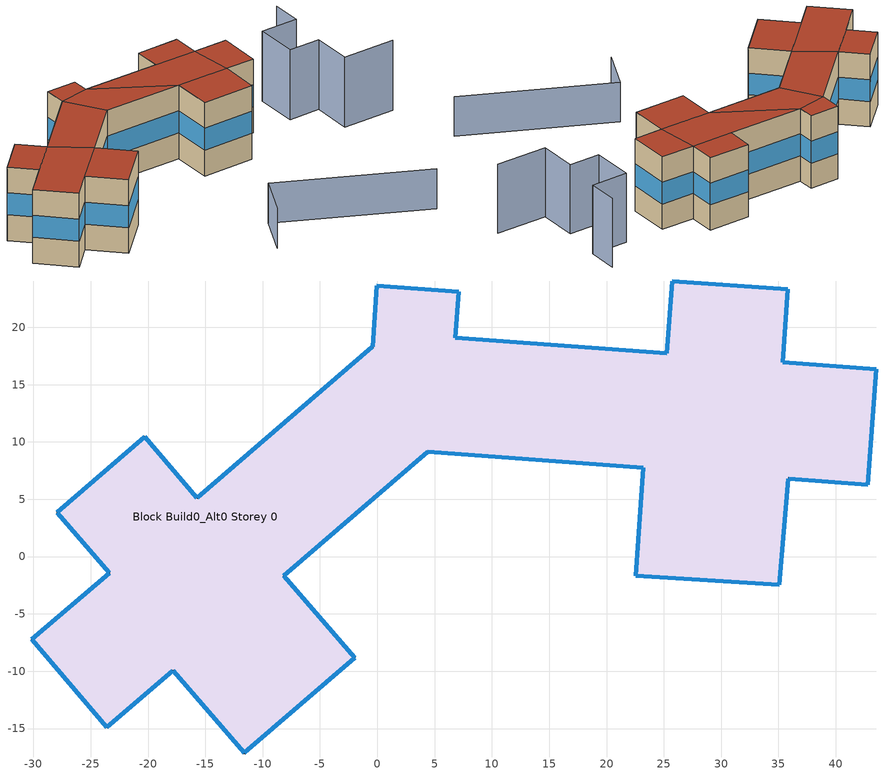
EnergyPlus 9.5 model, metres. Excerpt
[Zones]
Block Build0_Alt0 Storey 0
 floor ground (Project Heated1rstFloor): 43.54,16.33 42.79,6.28 35.87,6.8 35.08,-2.46 22.55,-1.66 23.21,7.76 4.41,9.16 -8.15,-1.67 -1.97,-8.82 -11.62,-17.14 -17.82,-9.94 -23.61,-14.89 -30.16,-7.22 -23.39,-1.43 -27.93,3.84 -20.3,10.44 -15.73,5.11 -0.41,18.29 -0.04,23.62 7.1,23.09 6.8,19.1 25.24,17.73 25.73,24.04 35.8,23.33 35.35,16.95 z0
 wall outside (Project Wall): -27.93,3.84 -23.39,-1.43 -30.16,-7.22 -23.61,-14.89 -17.82,-9.94 -11.62,-17.14 -1.97,-8.82 -8.15,-1.67 4.41,9.16 23.21,7.76 22.55,-1.66 35.08,-2.46 35.87,6.8 42.79,6.28 43.54,16.33 35.35,16.95 35.8,23.33 25.73,24.04 25.24,17.73 6.8,19.1 7.1,23.09 -0.04,23.62 -0.41,18.29 -15.73,5.11 -20.3,10.44 -27.93,3.84 z0:18
 window (Project External Window): -27.93,3.84 -23.39,-1.43 / -23.39,-1.43 -30.15,-7.22 / -30.15,-7.23 -23.61,-14.88 / -23.6,-14.88 -17.83,-9.95 / -17.82,-9.95 -11.62,-17.13 / -11.61,-17.13 -1.97,-8.83 / -1.97,-8.82 -8.15,-1.67 / -8.15,-1.66 4.4,9.15 / 4.42,9.16 23.2,7.76 / 23.21,7.76 22.55,-1.65 / 22.55,-1.66 35.08,-2.46 / 35.08,-2.46 35.87,6.79 / 35.88,6.8 42.78,6.28 / 42.79,6.29 43.54,16.33 / 43.54,16.33 35.36,16.95 / 35.35,16.95 35.8,23.33 / 35.8,23.33 25.73,24.04 / 25.73,24.04 25.24,17.73 / 25.23,17.73 6.8,19.1 / 6.8,19.1 7.1,23.09 / 7.09,23.09 -0.03,23.62 / -0.04,23.62 -0.41,18.29 / -0.42,18.28 -15.72,5.12 / -15.73,5.11 -20.3,10.43 / -20.31,10.43 -27.93,3.85 z6.3:11.7
 roof outside (Project Flat Roof): 6.8,19.1 7.1,23.09 -0.04,23.62 -0.41,18.29 z18; 35.35,16.95 35.8,23.33 25.73,24.04 25.24,17.73 z18; 42.79,6.28 43.54,16.33 35.35,16.95 35.87,6.8 z18; -15.73,5.11 -20.3,10.44 -27.93,3.84 -23.39,-1.43 z18; 23.21,7.76 6.8,19.1 -0.41,18.29 4.41,9.16 z18; 35.08,-2.46 35.87,6.8 23.21,7.76 22.55,-1.66 z18; -1.97,-8.82 -8.15,-1.67 -17.82,-9.94 -11.62,-17.14 z18; -17.82,-9.94 -8.15,-1.67 -15.73,5.11 -23.39,-1.43 -30.16,-7.22 -23.61,-14.89 z18; 4.41,9.16 -0.41,18.29 -15.73,5.11 -8.15,-1.67 z18; 35.87,6.8 35.35,16.95 25.24,17.73 6.8,19.1 23.21,7.76 z18
shading: 62.58,22.11 62.08,14.94 / 62.08,14.94 53.16,15.6 / 53.16,15.6 52.42,5.54 / 52.42,5.54 60.03,5.01 / 60.03,5.01 59.29,-4.39 / 59.29,-4.39 71.93,-5.38 z0:17.1; 51.43,-44.42 19.69,-26.2 / 19.69,-26.2 14.09,-35.93 z0:9.8
[Building]
None: North Axis=0; Terrain=Suburbs; Loads Convergence Tolerance Value=0.04; Temperature Convergence Tolerance Value=0.4; Solar Distribution=FullExterior; Maximum Number of Warmup Days=25; Minimum Number of Warmup Days=6
[Site:Location]
WeatherData/USA_CA_San.Francisco.Intl.AP.724940_TMY3.epw: Latitude=37.62; Longitude=-122.4; Time Zone=-8; Elevation=2
[SizingPeriod:DesignDay] Day of Month=21; Humidity Condition Type=Wetbulb; Barometric Pressure=100594; Rain Indicator=No; Snow Indicator=No; Daylight Saving Time Indicator=No; Solar Model Indicator=ASHRAEClearSky
Name | Month | Day Type | Maximum DryBulb Temperature | Daily DryBulb Temperature Range | Wetbulb or DewPoint at Maximum DryBulb | Wind Speed | Wind Direction | Sky Clearness
DENVER_STAPLETON Ann Htg 99.6% Condns DB | 12 | WinterDesignDay | -20 | 0 | -20 | 2.3 | 180 | 0
DENVER_STAPLETON Ann Clg .4% Condns DB=>MWB | 7 | SummerDesignDay | 34.1 | 15.2 | 15.8 | 4 | 120 | 1
[SITE:GROUNDTEMPERATURE:BUILDINGSURFACE]
15, 15, 15, 15, 15, 15, 15, 15, 15, 15, 15, 15
[MATERIAL] Roughness=Rough; Thermal Absorptance=0.9; Solar Absorptance=0.7; Visible Absorptance=0.7
Name | Thickness | Conductivity | Density | Specific Heat
Heated1rstFloor Inertia | 0.1 | 0.9 | 2300 | 1000
Heated1rstFloor Insulation | 0.15 | 0.035 | 150 | 1000
Roof Insulation | 0.3 | 0.03 | 150 | 1000
Wall Inertia | 0.2 | 0.9 | 2300 | 1000
Wall Insulation | 0.2 | 0.03 | 150 | 1000
HeatedZoneIntMass | 0.1 | 0.3 | 600 | 1400
[WINDOWMATERIAL:SIMPLEGLAZINGSYSTEM]
Window: UFactor=1.9; Solar Heat Gain Coefficient=0.7; Visible Transmittance=0.8
[CONSTRUCTION]
Project Wall: Wall Inertia, Wall Insulation
Project Flat Roof: Roof Insulation
Project External Window: Window
Project Heated1rstFloor: Heated1rstFloor Inertia, Heated1rstFloor Insulation
HeatedZoneIntMassObj: HeatedZoneIntMass
[ZONE]
Block Build0_Alt0 Storey 0: Type=1; Multiplier=1; Ceiling Height=autocalculate; Volume=autocalculate; Floor Area=autocalculate; Part of Total Floor Area=Yes
[INTERNALMASS]
Block Build0_Alt0 Storey 0IntMass: Construction=HeatedZoneIntMassObj; Zone or ZoneList=Block Build0_Alt0 Storey 0; Surface Area=14468
[ELECTRICEQUIPMENT]
Block Build0_Alt0 Storey 0Load: Zone or ZoneList=Block Build0_Alt0 Storey 0; Schedule=LoadSchedule; Design Level Calculation Method=Watts/Area; Watts per Zone Floor Area=0.06; Fraction Latent=0; Fraction Radiant=0; Fraction Lost=0; EndUse Subcategory=General
[ZONEINFILTRATION:FLOWCOEFFICIENT]
Block Build0_Alt0 Storey 0Leak: Zone=Block Build0_Alt0 Storey 0; Schedule=AlwaysON; Flow Coefficient=0.422939; Stack Coefficient=0.107; Pressure Exponent=0.667; Wind Coefficient=0.167; Shelter Factor=0.61
[ZONEVENTILATION:DESIGNFLOWRATE]
Block Build0_Alt0 Storey 0FreeCool: Zone or ZoneList=Block Build0_Alt0 Storey 0; Schedule=AlwaysON; Design Flow Rate Calculation Method=AirChanges/Hour; Air Changes per Hour=4; Ventilation Type=Natural; Fan Pressure Rise=0; Fan Total Efficiency=1; Constant Term Coefficient=1; Temperature Term Coefficient=0; Velocity Term Coefficient=0; Velocity Squared Term Coefficient=0; Minimum Indoor Temperature=26; Maximum Indoor Temperature=100; Delta Temperature=1; Minimum Outdoor Temperature=-100; Maximum Outdoor Temperature=100; Maximum Wind Speed=40
[HVACTEMPLATE:THERMOSTAT]
ResidZone: Constant Heating Setpoint=21; Constant Cooling Setpoint=50
[HVACTEMPLATE:ZONE:IDEALLOADSAIRSYSTEM]
Block Build0_Alt0 Storey 0: Template Thermostat=ResidZone; Maximum Heating Supply Air Temperature=50; Minimum Cooling Supply Air Temperature=13; Maximum Heating Supply Air Humidity Ratio=0.0156; Minimum Cooling Supply Air Humidity Ratio=0.0077; Heating Limit=NoLimit; Maximum Sensible Heating Capacity=180852; Cooling Limit=NoLimit; Dehumidification Control Type=ConstantSensibleHeatRatio; Cooling Sensible Heat Ratio=0.7; Dehumidification Setpoint=60; Humidification Control Type=None; Humidification Setpoint=30; Outdoor Air Method=Flow/Area; Outdoor Air Flow Rate per Person=0.007; Outdoor Air Flow Rate per Zone Floor Area=0.0021; Outdoor Air Flow Rate per Zone=0; Demand Controlled Ventilation Type=None; Outdoor Air Economizer Type=NoEconomizer; Heat Recovery Type=Sensible; Sensible Heat Recovery Effectiveness=0.65; Latent Heat Recovery Effectiveness=0
[ENERGYMANAGEMENTSYSTEM:SENSOR]
Name | OutputVariable or OutputMeter Index Key | OutputVariable or OutputMeter
T0 | Block Build0_Alt0 Storey 0 | Zone Mean Air Temperature
Pow0 | Block Build0_Alt0 Storey 0 IDEAL LOADS AIR SYSTEM | Zone Ideal Loads Supply Air Total Heating Rate
DHWPow | DHW | Water Use Equipment Heating Rate
[ENERGYMANAGEMENTSYSTEM:PROGRAMCALLINGMANAGER]
Average Building Temperature: EndOfZoneTimestepBeforeZoneReporting; AverageZoneTemps
Compute Total Building Heat Pow: EndOfZoneTimestepBeforeZoneReporting; TotZonePow
Compute Total DHW Heat Pow: EndOfZoneTimestepBeforeZoneReporting; prgmDHWPow
[ENERGYMANAGEMENTSYSTEM:PROGRAM]
AverageZoneTemps: SET SumNumerator = T0*Vol0; SET SumDenominator  = Vol0; SET AverageBuildingTemp  = SumNumerator / SumDenominator
TotZonePow: SET TotBuildPow = Pow0
prgmDHWPow: SET TotDHWPow = DHWPow
[ENERGYMANAGEMENTSYSTEM:GLOBALVARIABLE]
AverageBuildingTemp
TotBuildPow
TotDHWPow
[ENERGYMANAGEMENTSYSTEM:OUTPUTVARIABLE] Type of Data in Variable=Averaged; Update Frequency=ZoneTimeStep
Name | EMS Variable
Mean Heated Zones Air Temperature | AverageBuildingTemp
Total Building Heating Power | TotBuildPow
Total DHW Heating Power | TotDHWPow
[ENERGYMANAGEMENTSYSTEM:INTERNALVARIABLE]
Vol0: Internal Data Index Key=Block Build0_Alt0 Storey 0; Internal Data Type=Zone Air Volume
[WATERUSE:EQUIPMENT]
DHW: EndUse Subcategory=General; Peak Flow Rate=1.67344e-08; Flow Rate Fraction Schedule=WaterTaps; Target Temperature Schedule=TargetWaterTemp; Hot Water Supply Temperature Schedule=HotWaterTemp; Cold Water Supply Temperature Schedule=ColdWaterTemp
[SCHEDULE:COMPACT]
AlwaysON: Through: 12/31, For: AllDays, Until: 24:00, 1
HotWaterTemp: Through: 12/31, For: AllDays, Until: 24:00, 55
TargetWaterTemp: Through: 12/31, For: AllDays, Until: 24:00, 37
[SCHEDULE:FILE] Column Number=1; Rows to Skip at Top=0; Number of Hours of Data=8760; Column Separator=Comma; Interpolate to Timestep=No
Name | File
LoadSchedule | /Users/alizad/PycharmProjects/mubes-ubem/examples/ForTest/InputFiles/Building24_winter.txt
Watertaps | /Users/alizad/PycharmProjects/mubes-ubem/examples/ForTest/InputFiles/domestic_hot_water_40_apartments.txt
ColdWaterTemp | /Users/alizad/PycharmProjects/mubes-ubem/examples/ForTest/InputFiles/cold_water_temperature_stockholm.txt
